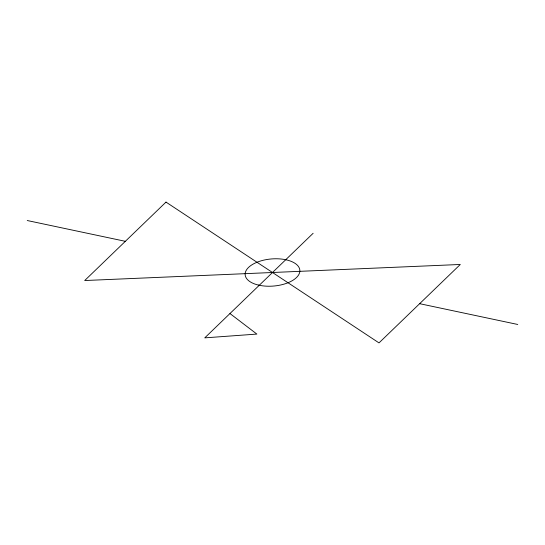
<?xml version="1.0" encoding="UTF-8"?>
<svg xmlns="http://www.w3.org/2000/svg" width="545" height="545" viewBox="0 0 545 545"><rect width="100%" height="100%" fill="white"/><g stroke="black" fill="none" stroke-linecap="round" stroke-linejoin="round"><path stroke-width="0.82" d="M313.143 233.28L204.757 337.866L256.872 334.078L229.963 313.545M27.25 220.527L125.35 241.319M419.65 303.681L517.75 324.473M165.993 202.1L84.707 280.532L460.293 264.468L379.007 342.9L165.993 202.1M258.385 285.069A27.434 13.591 -4.8 0 0 299.859 271.022A27.434 13.591 -4.8 0 0 259.263 261.409A27.434 13.591 -4.8 0 0 258.385 285.069"/></g></svg>
